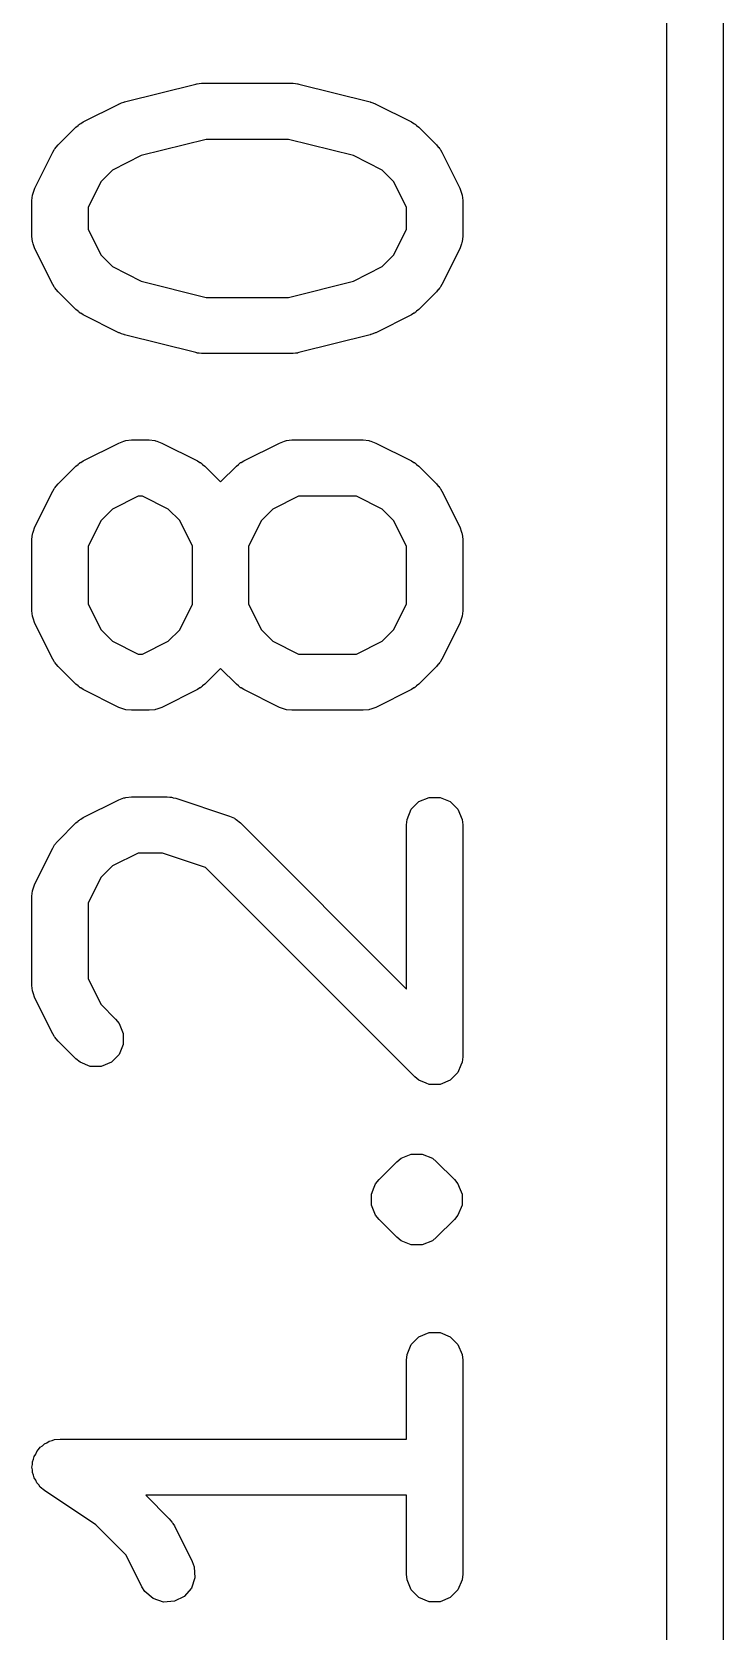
# Model space of a CAD drawing. Extents: x -1.87 to 5.38, y -0.7 to 4.07.
# Drawn here: x -1.6569 to -1.5842, y 1.5381 to 1.7062 of the extents above; entities that cross this region are included whole.
import ezdxf

# ---------------------------------------------------------------- set-up
doc = ezdxf.new("R2010")
doc.units = 0
doc.header["$MEASUREMENT"] = 0
doc.layers.add('BLACK', color=7, linetype='CONTINUOUS')

msp = doc.modelspace()

# ---------------------------------------------------------------- linework, layer by layer
at = {"layer": 'BLACK', "linetype": 'CONTINUOUS'}
for p, q in [((-1.59012, 0.10055), (-1.59012, 3.27642)), ((-1.58421, 3.27642), (-1.58421, 0.10055)), ((-1.64712, 1.69885), (-1.63962, 1.70072)), ((-1.63962, 1.70072), (-1.63952, 1.70074)), ((-1.63952, 1.70074), (-1.63948, 1.70075)), ((-1.63948, 1.70075), (-1.63927, 1.70078)), ((-1.63927, 1.70078), (-1.63905, 1.70081)), ((-1.63905, 1.70081), (-1.63901, 1.7008)), ((-1.63901, 1.7008), (-1.63891, 1.70081)), ((-1.63891, 1.70081), (-1.62953, 1.70081)), ((-1.62953, 1.70081), (-1.62943, 1.7008)), ((-1.62943, 1.7008), (-1.62939, 1.70081)), ((-1.62939, 1.70081), (-1.62917, 1.70078)), ((-1.62917, 1.70078), (-1.62896, 1.70075)), ((-1.62896, 1.70075), (-1.62892, 1.70074)), ((-1.62892, 1.70074), (-1.62882, 1.70072)), ((-1.62882, 1.70072), (-1.62132, 1.69885)), ((-1.65148, 1.69675), (-1.64773, 1.69862)), ((-1.64773, 1.69862), (-1.64768, 1.69864)), ((-1.64768, 1.69864), (-1.64767, 1.69865)), ((-1.64767, 1.69865), (-1.64743, 1.69874)), ((-1.64743, 1.69874), (-1.64719, 1.69883)), ((-1.64719, 1.69883), (-1.64716, 1.69883)), ((-1.64716, 1.69883), (-1.64712, 1.69885)), ((-1.62132, 1.69885), (-1.62128, 1.69883)), ((-1.62128, 1.69883), (-1.62125, 1.69883)), ((-1.62125, 1.69883), (-1.62101, 1.69874)), ((-1.62101, 1.69874), (-1.62077, 1.69865)), ((-1.62077, 1.69865), (-1.62076, 1.69864)), ((-1.62076, 1.69864), (-1.62071, 1.69862)), ((-1.62071, 1.69862), (-1.61696, 1.69675)), ((-1.65188, 1.6965), (-1.6518, 1.69656)), ((-1.6518, 1.69656), (-1.65172, 1.69659)), ((-1.65172, 1.69659), (-1.65148, 1.69675)), ((-1.61696, 1.69675), (-1.61672, 1.69659)), ((-1.61672, 1.69659), (-1.61664, 1.69656)), ((-1.61664, 1.69656), (-1.61656, 1.6965)), ((-1.65412, 1.69432), (-1.65224, 1.6962)), ((-1.65224, 1.6962), (-1.65202, 1.69638)), ((-1.65202, 1.69638), (-1.65197, 1.69644)), ((-1.65197, 1.69644), (-1.65188, 1.6965)), ((-1.63854, 1.69491), (-1.64538, 1.6932)), ((-1.6299, 1.69491), (-1.63854, 1.69491)), ((-1.62306, 1.6932), (-1.6299, 1.69491)), ((-1.61656, 1.6965), (-1.61647, 1.69644)), ((-1.61647, 1.69644), (-1.61642, 1.69638)), ((-1.61642, 1.69638), (-1.6162, 1.6962)), ((-1.6162, 1.6962), (-1.61432, 1.69432)), ((-1.65655, 1.6898), (-1.65467, 1.69355)), ((-1.65467, 1.69355), (-1.65451, 1.6938)), ((-1.65451, 1.6938), (-1.65449, 1.69387)), ((-1.65449, 1.69387), (-1.65442, 1.69396)), ((-1.65442, 1.69396), (-1.65436, 1.69404)), ((-1.65436, 1.69404), (-1.6543, 1.6941)), ((-1.6543, 1.6941), (-1.65412, 1.69432)), ((-1.64538, 1.6932), (-1.64841, 1.69168)), ((-1.62003, 1.69168), (-1.62306, 1.6932)), ((-1.61432, 1.69432), (-1.61414, 1.6941)), ((-1.61414, 1.6941), (-1.61408, 1.69404)), ((-1.61408, 1.69404), (-1.61402, 1.69396)), ((-1.61402, 1.69396), (-1.61395, 1.69387)), ((-1.61395, 1.69387), (-1.61392, 1.6938)), ((-1.61392, 1.6938), (-1.61377, 1.69355)), ((-1.61377, 1.69355), (-1.61189, 1.6898)), ((-1.64841, 1.69168), (-1.6496, 1.69048)), ((-1.61884, 1.69048), (-1.62003, 1.69168)), ((-1.6496, 1.69048), (-1.65095, 1.68779)), ((-1.61749, 1.68779), (-1.61884, 1.69048)), ((-1.65686, 1.68848), (-1.6568, 1.68906)), ((-1.65686, 1.68473), (-1.65686, 1.68848)), ((-1.6568, 1.68906), (-1.65676, 1.68916)), ((-1.65676, 1.68916), (-1.65675, 1.68926)), ((-1.65675, 1.68926), (-1.65655, 1.6898)), ((-1.61189, 1.6898), (-1.61169, 1.68926)), ((-1.61169, 1.68926), (-1.61168, 1.68916)), ((-1.61168, 1.68916), (-1.61164, 1.68906)), ((-1.61164, 1.68906), (-1.61158, 1.68848)), ((-1.61158, 1.68848), (-1.61158, 1.68473)), ((-1.65095, 1.68779), (-1.65095, 1.68543)), ((-1.61749, 1.68543), (-1.61749, 1.68779)), ((-1.65095, 1.68543), (-1.6496, 1.68273)), ((-1.61884, 1.68273), (-1.61749, 1.68543)), ((-1.6568, 1.68416), (-1.65686, 1.68473)), ((-1.65676, 1.68406), (-1.6568, 1.68416)), ((-1.65675, 1.68395), (-1.65676, 1.68406)), ((-1.65655, 1.68341), (-1.65675, 1.68395)), ((-1.65467, 1.67966), (-1.65655, 1.68341)), ((-1.61189, 1.68341), (-1.61377, 1.67966)), ((-1.61169, 1.68395), (-1.61189, 1.68341)), ((-1.61168, 1.68406), (-1.61169, 1.68395)), ((-1.61164, 1.68416), (-1.61168, 1.68406)), ((-1.61158, 1.68473), (-1.61164, 1.68416)), ((-1.6496, 1.68273), (-1.64841, 1.68154)), ((-1.64841, 1.68154), (-1.64538, 1.68002)), ((-1.62306, 1.68002), (-1.62003, 1.68154)), ((-1.62003, 1.68154), (-1.61884, 1.68273)), ((-1.64538, 1.68002), (-1.63854, 1.67831)), ((-1.6299, 1.67831), (-1.62306, 1.68002)), ((-1.65451, 1.67942), (-1.65467, 1.67966)), ((-1.65449, 1.67934), (-1.65451, 1.67942)), ((-1.65442, 1.67926), (-1.65449, 1.67934)), ((-1.65436, 1.67917), (-1.65442, 1.67926)), ((-1.6543, 1.67912), (-1.65436, 1.67917)), ((-1.65412, 1.6789), (-1.6543, 1.67912)), ((-1.65224, 1.67702), (-1.65412, 1.6789)), ((-1.63854, 1.67831), (-1.6299, 1.67831)), ((-1.61432, 1.6789), (-1.6162, 1.67702)), ((-1.61414, 1.67912), (-1.61432, 1.6789)), ((-1.61408, 1.67917), (-1.61414, 1.67912)), ((-1.61402, 1.67926), (-1.61408, 1.67917)), ((-1.61395, 1.67934), (-1.61402, 1.67926)), ((-1.61392, 1.67942), (-1.61395, 1.67934)), ((-1.61377, 1.67966), (-1.61392, 1.67942)), ((-1.65202, 1.67684), (-1.65224, 1.67702)), ((-1.65197, 1.67678), (-1.65202, 1.67684)), ((-1.65188, 1.67672), (-1.65197, 1.67678)), ((-1.6518, 1.67666), (-1.65188, 1.67672)), ((-1.65172, 1.67663), (-1.6518, 1.67666)), ((-1.65148, 1.67647), (-1.65172, 1.67663)), ((-1.64773, 1.67459), (-1.65148, 1.67647)), ((-1.61696, 1.67647), (-1.62071, 1.67459)), ((-1.61672, 1.67663), (-1.61696, 1.67647)), ((-1.61664, 1.67666), (-1.61672, 1.67663)), ((-1.61656, 1.67672), (-1.61664, 1.67666)), ((-1.61647, 1.67678), (-1.61656, 1.67672)), ((-1.61642, 1.67684), (-1.61647, 1.67678)), ((-1.6162, 1.67702), (-1.61642, 1.67684)), ((-1.64768, 1.67458), (-1.64773, 1.67459)), ((-1.64767, 1.67457), (-1.64768, 1.67458)), ((-1.64743, 1.67448), (-1.64767, 1.67457)), ((-1.64719, 1.67439), (-1.64743, 1.67448)), ((-1.64716, 1.67439), (-1.64719, 1.67439)), ((-1.64712, 1.67437), (-1.64716, 1.67439)), ((-1.63962, 1.6725), (-1.64712, 1.67437)), ((-1.62132, 1.67437), (-1.62882, 1.6725)), ((-1.62128, 1.67439), (-1.62132, 1.67437)), ((-1.62125, 1.67439), (-1.62128, 1.67439)), ((-1.62101, 1.67448), (-1.62125, 1.67439)), ((-1.62077, 1.67457), (-1.62101, 1.67448)), ((-1.62076, 1.67458), (-1.62077, 1.67457)), ((-1.62071, 1.67459), (-1.62076, 1.67458)), ((-1.63952, 1.67248), (-1.63962, 1.6725)), ((-1.63948, 1.67246), (-1.63952, 1.67248)), ((-1.63927, 1.67244), (-1.63948, 1.67246)), ((-1.63905, 1.67241), (-1.63927, 1.67244)), ((-1.63901, 1.67242), (-1.63905, 1.67241)), ((-1.63891, 1.67241), (-1.63901, 1.67242)), ((-1.62953, 1.67241), (-1.63891, 1.67241)), ((-1.62943, 1.67242), (-1.62953, 1.67241)), ((-1.62939, 1.67241), (-1.62943, 1.67242)), ((-1.62917, 1.67244), (-1.62939, 1.67241)), ((-1.62896, 1.67246), (-1.62917, 1.67244)), ((-1.62892, 1.67248), (-1.62896, 1.67246)), ((-1.62882, 1.6725), (-1.62892, 1.67248)), ((-1.65148, 1.66113), (-1.64773, 1.663)), ((-1.64773, 1.663), (-1.64719, 1.66321)), ((-1.64719, 1.66321), (-1.64708, 1.66322)), ((-1.64708, 1.66322), (-1.64698, 1.66326)), ((-1.64698, 1.66326), (-1.64641, 1.66332)), ((-1.64641, 1.66332), (-1.64453, 1.66332)), ((-1.64453, 1.66332), (-1.64395, 1.66326)), ((-1.64395, 1.66326), (-1.64386, 1.66322)), ((-1.64386, 1.66322), (-1.64375, 1.66321)), ((-1.64375, 1.66321), (-1.64321, 1.663)), ((-1.64321, 1.663), (-1.63946, 1.66113)), ((-1.6346, 1.66113), (-1.63085, 1.663)), ((-1.63085, 1.663), (-1.63031, 1.66321)), ((-1.63031, 1.66321), (-1.63021, 1.66322)), ((-1.63021, 1.66322), (-1.63011, 1.66326)), ((-1.63011, 1.66326), (-1.62953, 1.66332)), ((-1.62953, 1.66332), (-1.62203, 1.66332)), ((-1.62203, 1.66332), (-1.62146, 1.66326)), ((-1.62146, 1.66326), (-1.62136, 1.66322)), ((-1.62136, 1.66322), (-1.62125, 1.66321)), ((-1.62125, 1.66321), (-1.62071, 1.663)), ((-1.62071, 1.663), (-1.61696, 1.66113)), ((-1.65412, 1.6587), (-1.65224, 1.66058)), ((-1.65224, 1.66058), (-1.65202, 1.66076)), ((-1.65202, 1.66076), (-1.65197, 1.66082)), ((-1.65197, 1.66082), (-1.65188, 1.66088)), ((-1.65188, 1.66088), (-1.6518, 1.66094)), ((-1.6518, 1.66094), (-1.65172, 1.66097)), ((-1.65172, 1.66097), (-1.65148, 1.66113)), ((-1.63946, 1.66113), (-1.63921, 1.66097)), ((-1.63921, 1.66097), (-1.63914, 1.66094)), ((-1.63914, 1.66094), (-1.63906, 1.66088)), ((-1.63906, 1.66088), (-1.63897, 1.66082)), ((-1.63897, 1.66082), (-1.63892, 1.66076)), ((-1.63892, 1.66076), (-1.63869, 1.66058)), ((-1.63869, 1.66058), (-1.63703, 1.65891)), ((-1.63703, 1.65891), (-1.63537, 1.66058)), ((-1.63537, 1.66058), (-1.63514, 1.66076)), ((-1.63514, 1.66076), (-1.63509, 1.66082)), ((-1.63509, 1.66082), (-1.635, 1.66088)), ((-1.635, 1.66088), (-1.63492, 1.66094)), ((-1.63492, 1.66094), (-1.63485, 1.66097)), ((-1.63485, 1.66097), (-1.6346, 1.66113)), ((-1.61696, 1.66113), (-1.61672, 1.66097)), ((-1.61672, 1.66097), (-1.61664, 1.66094)), ((-1.61664, 1.66094), (-1.61656, 1.66088)), ((-1.61656, 1.66088), (-1.61647, 1.66082)), ((-1.61647, 1.66082), (-1.61642, 1.66076)), ((-1.61642, 1.66076), (-1.6162, 1.66058)), ((-1.6162, 1.66058), (-1.61432, 1.6587)), ((-1.65655, 1.65418), (-1.65467, 1.65793)), ((-1.65467, 1.65793), (-1.65451, 1.65818)), ((-1.65451, 1.65818), (-1.65449, 1.65825)), ((-1.65449, 1.65825), (-1.65442, 1.65833)), ((-1.65442, 1.65833), (-1.65436, 1.65842)), ((-1.65436, 1.65842), (-1.6543, 1.65847)), ((-1.6543, 1.65847), (-1.65412, 1.6587)), ((-1.61432, 1.6587), (-1.61414, 1.65847)), ((-1.61414, 1.65847), (-1.61408, 1.65842)), ((-1.61408, 1.65842), (-1.61402, 1.65833)), ((-1.61402, 1.65833), (-1.61395, 1.65825)), ((-1.61395, 1.65825), (-1.61392, 1.65818)), ((-1.61392, 1.65818), (-1.61377, 1.65793)), ((-1.61377, 1.65793), (-1.61189, 1.65418)), ((-1.64571, 1.65741), (-1.64841, 1.65606)), ((-1.64523, 1.65741), (-1.64571, 1.65741)), ((-1.64253, 1.65606), (-1.64523, 1.65741)), ((-1.62884, 1.65741), (-1.63153, 1.65606)), ((-1.62273, 1.65741), (-1.62884, 1.65741)), ((-1.62003, 1.65606), (-1.62273, 1.65741)), ((-1.6496, 1.65486), (-1.65095, 1.65217)), ((-1.64841, 1.65606), (-1.6496, 1.65486)), ((-1.64133, 1.65486), (-1.64253, 1.65606)), ((-1.63998, 1.65217), (-1.64133, 1.65486)), ((-1.63273, 1.65486), (-1.63408, 1.65217)), ((-1.63153, 1.65606), (-1.63273, 1.65486)), ((-1.61884, 1.65486), (-1.62003, 1.65606)), ((-1.61749, 1.65217), (-1.61884, 1.65486)), ((-1.65686, 1.65286), (-1.6568, 1.65344)), ((-1.65686, 1.64536), (-1.65686, 1.65286)), ((-1.6568, 1.65344), (-1.65676, 1.65354)), ((-1.65676, 1.65354), (-1.65675, 1.65364)), ((-1.65675, 1.65364), (-1.65655, 1.65418)), ((-1.61189, 1.65418), (-1.61169, 1.65364)), ((-1.61169, 1.65364), (-1.61168, 1.65354)), ((-1.61168, 1.65354), (-1.61164, 1.65344)), ((-1.61164, 1.65344), (-1.61158, 1.65286)), ((-1.61158, 1.65286), (-1.61158, 1.64536)), ((-1.65095, 1.65217), (-1.65095, 1.64606)), ((-1.63998, 1.64606), (-1.63998, 1.65217)), ((-1.63408, 1.65217), (-1.63408, 1.64606)), ((-1.61749, 1.64606), (-1.61749, 1.65217)), ((-1.6568, 1.64479), (-1.65686, 1.64536)), ((-1.65676, 1.64469), (-1.6568, 1.64479)), ((-1.65675, 1.64458), (-1.65676, 1.64469)), ((-1.65655, 1.64404), (-1.65675, 1.64458)), ((-1.65095, 1.64606), (-1.6496, 1.64336)), ((-1.64133, 1.64336), (-1.63998, 1.64606)), ((-1.63408, 1.64606), (-1.63273, 1.64336)), ((-1.61884, 1.64336), (-1.61749, 1.64606)), ((-1.61169, 1.64458), (-1.61189, 1.64404)), ((-1.61168, 1.64469), (-1.61169, 1.64458)), ((-1.61164, 1.64479), (-1.61168, 1.64469)), ((-1.61158, 1.64536), (-1.61164, 1.64479)), ((-1.65467, 1.64029), (-1.65655, 1.64404)), ((-1.6496, 1.64336), (-1.64841, 1.64217)), ((-1.64253, 1.64217), (-1.64133, 1.64336)), ((-1.63273, 1.64336), (-1.63153, 1.64217)), ((-1.62003, 1.64217), (-1.61884, 1.64336)), ((-1.61189, 1.64404), (-1.61377, 1.64029)), ((-1.64841, 1.64217), (-1.64571, 1.64082)), ((-1.64523, 1.64082), (-1.64253, 1.64217)), ((-1.63153, 1.64217), (-1.62884, 1.64082)), ((-1.62273, 1.64082), (-1.62003, 1.64217)), ((-1.65451, 1.64005), (-1.65467, 1.64029)), ((-1.65449, 1.63997), (-1.65451, 1.64005)), ((-1.65442, 1.63989), (-1.65449, 1.63997)), ((-1.65436, 1.6398), (-1.65442, 1.63989)), ((-1.6543, 1.63975), (-1.65436, 1.6398)), ((-1.65412, 1.63953), (-1.6543, 1.63975)), ((-1.65224, 1.63765), (-1.65412, 1.63953)), ((-1.64571, 1.64082), (-1.64523, 1.64082)), ((-1.62884, 1.64082), (-1.62273, 1.64082)), ((-1.61432, 1.63953), (-1.6162, 1.63765)), ((-1.61414, 1.63975), (-1.61432, 1.63953)), ((-1.61408, 1.6398), (-1.61414, 1.63975)), ((-1.61402, 1.63989), (-1.61408, 1.6398)), ((-1.61395, 1.63997), (-1.61402, 1.63989)), ((-1.61392, 1.64005), (-1.61395, 1.63997)), ((-1.61377, 1.64029), (-1.61392, 1.64005)), ((-1.63703, 1.63931), (-1.63869, 1.63765)), ((-1.63537, 1.63765), (-1.63703, 1.63931)), ((-1.65202, 1.63747), (-1.65224, 1.63765)), ((-1.65197, 1.63741), (-1.65202, 1.63747)), ((-1.65188, 1.63735), (-1.65197, 1.63741)), ((-1.6518, 1.63729), (-1.65188, 1.63735)), ((-1.65172, 1.63726), (-1.6518, 1.63729)), ((-1.65148, 1.6371), (-1.65172, 1.63726)), ((-1.64773, 1.63522), (-1.65148, 1.6371)), ((-1.63946, 1.6371), (-1.64321, 1.63522)), ((-1.63921, 1.63726), (-1.63946, 1.6371)), ((-1.63914, 1.63729), (-1.63921, 1.63726)), ((-1.63906, 1.63735), (-1.63914, 1.63729)), ((-1.63897, 1.63741), (-1.63906, 1.63735)), ((-1.63892, 1.63747), (-1.63897, 1.63741)), ((-1.63869, 1.63765), (-1.63892, 1.63747)), ((-1.63514, 1.63747), (-1.63537, 1.63765)), ((-1.63509, 1.63741), (-1.63514, 1.63747)), ((-1.635, 1.63735), (-1.63509, 1.63741)), ((-1.63492, 1.63729), (-1.635, 1.63735)), ((-1.63485, 1.63726), (-1.63492, 1.63729)), ((-1.6346, 1.6371), (-1.63485, 1.63726)), ((-1.63085, 1.63522), (-1.6346, 1.6371)), ((-1.61696, 1.6371), (-1.62071, 1.63522)), ((-1.61672, 1.63726), (-1.61696, 1.6371)), ((-1.61664, 1.63729), (-1.61672, 1.63726)), ((-1.61656, 1.63735), (-1.61664, 1.63729)), ((-1.61647, 1.63741), (-1.61656, 1.63735)), ((-1.61642, 1.63747), (-1.61647, 1.63741)), ((-1.6162, 1.63765), (-1.61642, 1.63747)), ((-1.64719, 1.63502), (-1.64773, 1.63522)), ((-1.64708, 1.63501), (-1.64719, 1.63502)), ((-1.64698, 1.63497), (-1.64708, 1.63501)), ((-1.64641, 1.63491), (-1.64698, 1.63497)), ((-1.64453, 1.63491), (-1.64641, 1.63491)), ((-1.64395, 1.63497), (-1.64453, 1.63491)), ((-1.64386, 1.63501), (-1.64395, 1.63497)), ((-1.64375, 1.63502), (-1.64386, 1.63501)), ((-1.64321, 1.63522), (-1.64375, 1.63502)), ((-1.63031, 1.63502), (-1.63085, 1.63522)), ((-1.63021, 1.63501), (-1.63031, 1.63502)), ((-1.63011, 1.63497), (-1.63021, 1.63501)), ((-1.62953, 1.63491), (-1.63011, 1.63497)), ((-1.62203, 1.63491), (-1.62953, 1.63491)), ((-1.62146, 1.63497), (-1.62203, 1.63491)), ((-1.62136, 1.63501), (-1.62146, 1.63497)), ((-1.62125, 1.63502), (-1.62136, 1.63501)), ((-1.62071, 1.63522), (-1.62125, 1.63502)), ((-1.65148, 1.62363), (-1.64773, 1.62551)), ((-1.64773, 1.62551), (-1.64719, 1.62572)), ((-1.64719, 1.62572), (-1.64708, 1.62572)), ((-1.64708, 1.62572), (-1.64698, 1.62576)), ((-1.64698, 1.62576), (-1.64641, 1.62582)), ((-1.64641, 1.62582), (-1.64266, 1.62582)), ((-1.64266, 1.62582), (-1.64236, 1.62579)), ((-1.64236, 1.62579), (-1.64229, 1.6258)), ((-1.64229, 1.6258), (-1.64218, 1.62577)), ((-1.64218, 1.62577), (-1.64208, 1.62576)), ((-1.64208, 1.62576), (-1.64201, 1.62573)), ((-1.64201, 1.62573), (-1.64172, 1.62567)), ((-1.64172, 1.62567), (-1.6361, 1.62379)), ((-1.61743, 1.62344), (-1.61699, 1.62451)), ((-1.61699, 1.62451), (-1.61618, 1.62532)), ((-1.61618, 1.62532), (-1.61511, 1.62576)), ((-1.61511, 1.62576), (-1.61396, 1.62576)), ((-1.61396, 1.62576), (-1.61289, 1.62532)), ((-1.61289, 1.62532), (-1.61208, 1.62451)), ((-1.61208, 1.62451), (-1.61164, 1.62344)), ((-1.65412, 1.62121), (-1.65224, 1.62308)), ((-1.65224, 1.62308), (-1.65202, 1.62327)), ((-1.65202, 1.62327), (-1.65197, 1.62333)), ((-1.65197, 1.62333), (-1.65188, 1.62338)), ((-1.65188, 1.62338), (-1.6518, 1.62345)), ((-1.6518, 1.62345), (-1.65172, 1.62348)), ((-1.65172, 1.62348), (-1.65148, 1.62363)), ((-1.6361, 1.62379), (-1.63557, 1.62356)), ((-1.63557, 1.62356), (-1.63549, 1.62349)), ((-1.63549, 1.62349), (-1.63539, 1.62345)), ((-1.63539, 1.62345), (-1.63494, 1.62308)), ((-1.63494, 1.62308), (-1.61749, 1.60562)), ((-1.61749, 1.62287), (-1.61743, 1.62344)), ((-1.61749, 1.60562), (-1.61749, 1.62287)), ((-1.61164, 1.62344), (-1.61158, 1.62287)), ((-1.61158, 1.62287), (-1.61158, 1.5985)), ((-1.65442, 1.62084), (-1.65436, 1.62093)), ((-1.65436, 1.62093), (-1.6543, 1.62098)), ((-1.6543, 1.62098), (-1.65412, 1.62121)), ((-1.65655, 1.61669), (-1.65467, 1.62044)), ((-1.65467, 1.62044), (-1.65451, 1.62069)), ((-1.65451, 1.62069), (-1.65449, 1.62076)), ((-1.65449, 1.62076), (-1.65442, 1.62084)), ((-1.64571, 1.61991), (-1.64841, 1.61857)), ((-1.64314, 1.61991), (-1.64571, 1.61991)), ((-1.63863, 1.61841), (-1.64314, 1.61991)), ((-1.64841, 1.61857), (-1.6496, 1.61737)), ((-1.61662, 1.59641), (-1.63863, 1.61841)), ((-1.65686, 1.61537), (-1.6568, 1.61594)), ((-1.6568, 1.61594), (-1.65676, 1.61604)), ((-1.65676, 1.61604), (-1.65675, 1.61615)), ((-1.65675, 1.61615), (-1.65655, 1.61669)), ((-1.6496, 1.61737), (-1.65095, 1.61467)), ((-1.65686, 1.60599), (-1.65686, 1.61537)), ((-1.65095, 1.61467), (-1.65095, 1.60669)), ((-1.6568, 1.60542), (-1.65686, 1.60599)), ((-1.65095, 1.60669), (-1.6496, 1.60399)), ((-1.65676, 1.60532), (-1.6568, 1.60542)), ((-1.65675, 1.60521), (-1.65676, 1.60532)), ((-1.65655, 1.60467), (-1.65675, 1.60521)), ((-1.65467, 1.60092), (-1.65655, 1.60467)), ((-1.6496, 1.60399), (-1.64807, 1.60246)), ((-1.64807, 1.60246), (-1.6477, 1.60201)), ((-1.65451, 1.60068), (-1.65467, 1.60092)), ((-1.6477, 1.60201), (-1.64726, 1.60095)), ((-1.64726, 1.60095), (-1.64726, 1.59979)), ((-1.65449, 1.6006), (-1.65451, 1.60068)), ((-1.65442, 1.60052), (-1.65449, 1.6006)), ((-1.65436, 1.60043), (-1.65442, 1.60052)), ((-1.6543, 1.60038), (-1.65436, 1.60043)), ((-1.65412, 1.60016), (-1.6543, 1.60038)), ((-1.65224, 1.59828), (-1.65412, 1.60016)), ((-1.64726, 1.59979), (-1.6477, 1.59873)), ((-1.6518, 1.59792), (-1.65224, 1.59828)), ((-1.65073, 1.59747), (-1.6518, 1.59792)), ((-1.64958, 1.59747), (-1.65073, 1.59747)), ((-1.64851, 1.59792), (-1.64958, 1.59747)), ((-1.6477, 1.59873), (-1.64851, 1.59792)), ((-1.61177, 1.59761), (-1.61208, 1.59686)), ((-1.61164, 1.59792), (-1.61177, 1.59761)), ((-1.61158, 1.5985), (-1.61164, 1.59792)), ((-1.61618, 1.59604), (-1.61662, 1.59641)), ((-1.61542, 1.59573), (-1.61618, 1.59604)), ((-1.61511, 1.5956), (-1.61542, 1.59573)), ((-1.61289, 1.59604), (-1.61396, 1.5956)), ((-1.61208, 1.59686), (-1.61289, 1.59604)), ((-1.61396, 1.5956), (-1.61511, 1.5956)), ((-1.61511, 1.5956), (-1.61511, 1.5956)), ((-1.62037, 1.58559), (-1.6185, 1.58746)), ((-1.6185, 1.58746), (-1.61805, 1.58783)), ((-1.61805, 1.58783), (-1.61699, 1.58827)), ((-1.61699, 1.58827), (-1.61583, 1.58827)), ((-1.61583, 1.58827), (-1.61477, 1.58783)), ((-1.61477, 1.58783), (-1.61477, 1.58783)), ((-1.61477, 1.58783), (-1.61432, 1.58746)), ((-1.61432, 1.58746), (-1.61245, 1.58559)), ((-1.62074, 1.58514), (-1.62037, 1.58559)), ((-1.61245, 1.58559), (-1.61208, 1.58514)), ((-1.62118, 1.58407), (-1.62088, 1.5848)), ((-1.62118, 1.58292), (-1.62118, 1.58407)), ((-1.62088, 1.5848), (-1.62074, 1.58514)), ((-1.62074, 1.58514), (-1.62074, 1.58514)), ((-1.61208, 1.58514), (-1.61194, 1.5848)), ((-1.61194, 1.5848), (-1.61164, 1.58407)), ((-1.61164, 1.58407), (-1.61164, 1.58292)), ((-1.62074, 1.58186), (-1.62118, 1.58292)), ((-1.61164, 1.58292), (-1.61208, 1.58186)), ((-1.62037, 1.58141), (-1.62074, 1.58186)), ((-1.62074, 1.58186), (-1.62074, 1.58186)), ((-1.6185, 1.57953), (-1.62037, 1.58141)), ((-1.61245, 1.58141), (-1.61432, 1.57953)), ((-1.61208, 1.58186), (-1.61245, 1.58141)), ((-1.61805, 1.57917), (-1.6185, 1.57953)), ((-1.61699, 1.57873), (-1.61805, 1.57917)), ((-1.61477, 1.57917), (-1.61583, 1.57873)), ((-1.61432, 1.57953), (-1.61477, 1.57917)), ((-1.61583, 1.57873), (-1.61699, 1.57873)), ((-1.61699, 1.56827), (-1.61618, 1.56908)), ((-1.61618, 1.56908), (-1.61511, 1.56952)), ((-1.61511, 1.56952), (-1.61396, 1.56952)), ((-1.61396, 1.56952), (-1.61289, 1.56908)), ((-1.61289, 1.56908), (-1.61208, 1.56827)), ((-1.61749, 1.56662), (-1.61743, 1.5672)), ((-1.61743, 1.5672), (-1.61699, 1.56827)), ((-1.61208, 1.56827), (-1.61164, 1.5672)), ((-1.61164, 1.5672), (-1.61158, 1.56662)), ((-1.61749, 1.55833), (-1.61749, 1.56662)), ((-1.61158, 1.56662), (-1.61158, 1.54413)), ((-1.65647, 1.55675), (-1.65636, 1.55702)), ((-1.65636, 1.55702), (-1.65616, 1.55722)), ((-1.65616, 1.55722), (-1.65599, 1.55746)), ((-1.65599, 1.55746), (-1.65575, 1.55762)), ((-1.65575, 1.55762), (-1.65555, 1.55783)), ((-1.65555, 1.55783), (-1.65528, 1.55794)), ((-1.65528, 1.55794), (-1.65504, 1.5581)), ((-1.65504, 1.5581), (-1.65475, 1.55816)), ((-1.65475, 1.55816), (-1.65448, 1.55827)), ((-1.65448, 1.55827), (-1.65391, 1.55833)), ((-1.65391, 1.55833), (-1.65391, 1.55833)), ((-1.65391, 1.55833), (-1.65391, 1.55833)), ((-1.65391, 1.55833), (-1.6539, 1.55833)), ((-1.6539, 1.55833), (-1.61749, 1.55833)), ((-1.65686, 1.55537), (-1.6568, 1.55566)), ((-1.6568, 1.55509), (-1.65686, 1.55537)), ((-1.6568, 1.55595), (-1.65669, 1.55622)), ((-1.6568, 1.55566), (-1.6568, 1.55595)), ((-1.65669, 1.55622), (-1.65663, 1.5565)), ((-1.65663, 1.5565), (-1.65647, 1.55675)), ((-1.6568, 1.5548), (-1.6568, 1.55509)), ((-1.65669, 1.55453), (-1.6568, 1.5548)), ((-1.65663, 1.55424), (-1.65669, 1.55453)), ((-1.65647, 1.554), (-1.65663, 1.55424)), ((-1.65636, 1.55374), (-1.65647, 1.554)), ((-1.65615, 1.55353), (-1.65636, 1.55374)), ((-1.65599, 1.55329), (-1.65615, 1.55353)), ((-1.65555, 1.55292), (-1.65599, 1.55329)), ((-1.65554, 1.55292), (-1.65555, 1.55292)), ((-1.65555, 1.55292), (-1.65555, 1.55292)), ((-1.65016, 1.54933), (-1.65554, 1.55292)), ((-1.65554, 1.55292), (-1.65554, 1.55292)), ((-1.61749, 1.55242), (-1.6449, 1.55242)), ((-1.6449, 1.55242), (-1.64244, 1.54996)), ((-1.61749, 1.54413), (-1.61749, 1.55242)), ((-1.64696, 1.54613), (-1.65016, 1.54933)), ((-1.64244, 1.54996), (-1.64226, 1.54974)), ((-1.64226, 1.54974), (-1.6422, 1.54969)), ((-1.6422, 1.54969), (-1.64214, 1.5496)), ((-1.64214, 1.5496), (-1.64208, 1.54952)), ((-1.64208, 1.54952), (-1.64205, 1.54945)), ((-1.64205, 1.54945), (-1.64189, 1.5492)), ((-1.64189, 1.5492), (-1.64002, 1.54545)), ((-1.6453, 1.54281), (-1.64696, 1.54613)), ((-1.64002, 1.54545), (-1.63981, 1.54491)), ((-1.63973, 1.54376), (-1.64009, 1.54267)), ((-1.63981, 1.54491), (-1.63973, 1.54376)), ((-1.61743, 1.54355), (-1.61749, 1.54413)), ((-1.61699, 1.54249), (-1.61743, 1.54355)), ((-1.61164, 1.54355), (-1.61208, 1.54249)), ((-1.61158, 1.54413), (-1.61164, 1.54355)), ((-1.64499, 1.54232), (-1.6453, 1.54281)), ((-1.64412, 1.54156), (-1.64499, 1.54232)), ((-1.64009, 1.54267), (-1.64085, 1.54179)), ((-1.61618, 1.54167), (-1.61699, 1.54249)), ((-1.61208, 1.54249), (-1.61289, 1.54167)), ((-1.64303, 1.5412), (-1.64412, 1.54156)), ((-1.64188, 1.54128), (-1.64303, 1.5412)), ((-1.64085, 1.54179), (-1.64188, 1.54128)), ((-1.61511, 1.54123), (-1.61618, 1.54167)), ((-1.61396, 1.54123), (-1.61511, 1.54123)), ((-1.61289, 1.54167), (-1.61396, 1.54123))]:
    msp.add_line(p, q, dxfattribs=at)

doc.saveas('drawing.dxf')
